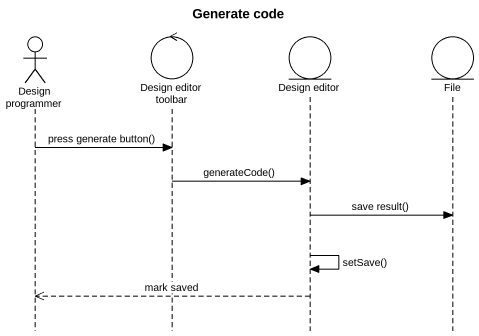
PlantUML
@startuml
title Generate code
hide footbox
actor "Design programmer" as Design_programmer
control "Design editor toolbar" as Design_editor_toolbar
entity "Design editor" as Design_editor
entity "File" as File_

Design_programmer -> Design_editor_toolbar : press generate button()
Design_editor_toolbar -> Design_editor : generateCode()
Design_editor -> File_ : save result()
Design_editor -> Design_editor : setSave()
Design_editor -->> Design_programmer : mark saved
@enduml
